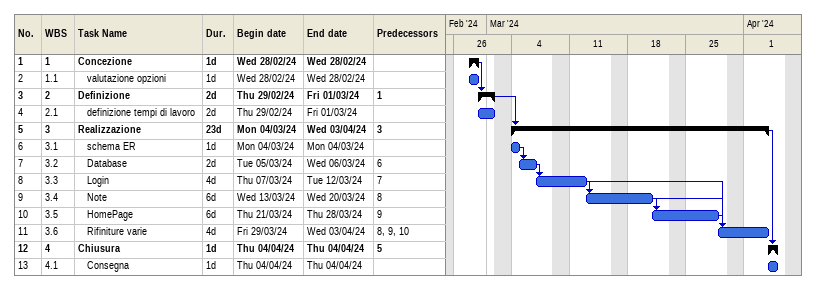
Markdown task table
| ID | WBS | Task | Duration | Start | Finish | Predecessors |
|---|---|---|---|---|---|---|
| 1 | 1 | **Concezione** | 1d | 2024-02-28 | 2024-02-28 |  |
| 2 | 1.1 | valutazione opzioni | 1d | 2024-02-28 | 2024-02-28 |  |
| 3 | 2 | **Definizione** | 2d | 2024-02-29 | 2024-03-01 | 1 |
| 4 | 2.1 | definizione tempi di lavoro | 2d | 2024-02-29 | 2024-03-01 |  |
| 5 | 3 | **Realizzazione** | 23d | 2024-03-04 | 2024-04-03 | 3 |
| 6 | 3.1 | schema ER | 1d | 2024-03-04 | 2024-03-04 |  |
| 7 | 3.2 | Database | 2d | 2024-03-05 | 2024-03-06 | 6 |
| 8 | 3.3 | Login | 4d | 2024-03-07 | 2024-03-12 | 7 |
| 9 | 3.4 | Note | 6d | 2024-03-13 | 2024-03-20 | 8 |
| 10 | 3.5 | HomePage | 6d | 2024-03-21 | 2024-03-28 | 9 |
| 11 | 3.6 | Rifiniture varie | 4d | 2024-03-29 | 2024-04-03 | 8, 9, 10 |
| 12 | 4 | **Chiusura** | 1d | 2024-04-04 | 2024-04-04 | 5 |
| 13 | 4.1 | Consegna | 1d | 2024-04-04 | 2024-04-04 |  |
